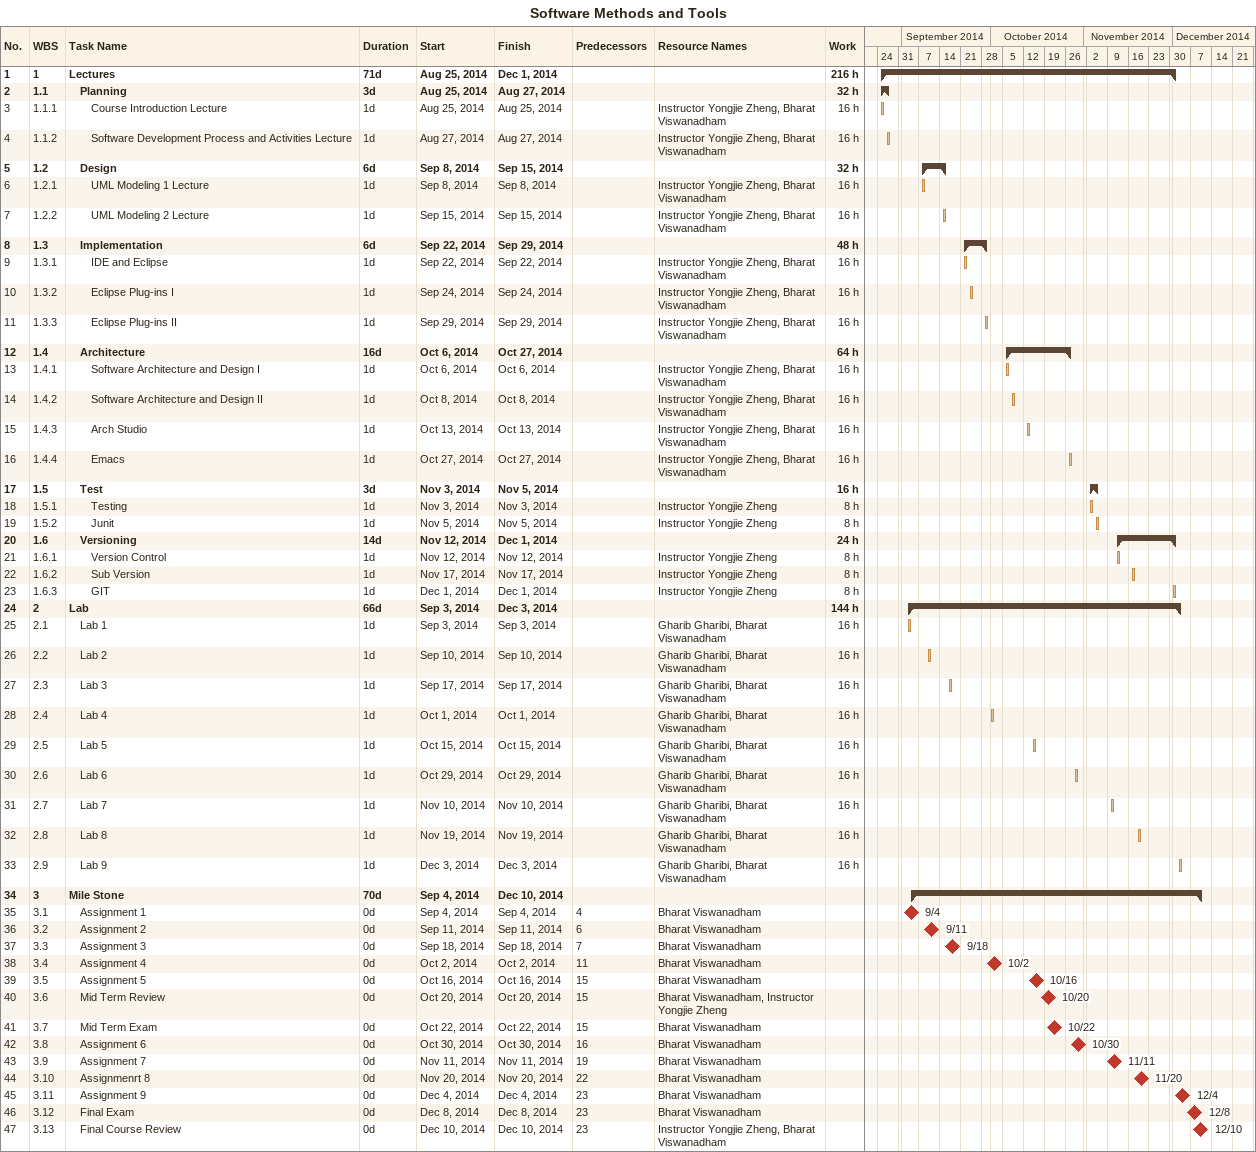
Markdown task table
Software Methods and Tools

| ID | WBS | Task | Duration | Start | Finish | Predecessors | Resources | Work (h) |
|---|---|---|---|---|---|---|---|---|
| 1 | 1 | **Lectures** | 71d | 2014-08-25 | 2014-12-01 |  |  | 216 |
| 2 | 1.1 | **Planning** | 3d | 2014-08-25 | 2014-08-27 |  |  | 32 |
| 3 | 1.1.1 | Course Introduction Lecture | 1d | 2014-08-25 | 2014-08-25 |  | Instructor Yongjie Zheng, Bharat Viswanadham | 16 |
| 4 | 1.1.2 | Software Development Process and Activities Lecture | 1d | 2014-08-27 | 2014-08-27 |  | Instructor Yongjie Zheng, Bharat Viswanadham | 16 |
| 5 | 1.2 | **Design** | 6d | 2014-09-08 | 2014-09-15 |  |  | 32 |
| 6 | 1.2.1 | UML Modeling 1 Lecture | 1d | 2014-09-08 | 2014-09-08 |  | Instructor Yongjie Zheng, Bharat Viswanadham | 16 |
| 7 | 1.2.2 | UML Modeling 2 Lecture | 1d | 2014-09-15 | 2014-09-15 |  | Instructor Yongjie Zheng, Bharat Viswanadham | 16 |
| 8 | 1.3 | **Implementation** | 6d | 2014-09-22 | 2014-09-29 |  |  | 48 |
| 9 | 1.3.1 | IDE and Eclipse | 1d | 2014-09-22 | 2014-09-22 |  | Instructor Yongjie Zheng, Bharat Viswanadham | 16 |
| 10 | 1.3.2 | Eclipse Plug-ins I | 1d | 2014-09-24 | 2014-09-24 |  | Instructor Yongjie Zheng, Bharat Viswanadham | 16 |
| 11 | 1.3.3 | Eclipse Plug-ins II | 1d | 2014-09-29 | 2014-09-29 |  | Instructor Yongjie Zheng, Bharat Viswanadham | 16 |
| 12 | 1.4 | **Architecture** | 16d | 2014-10-06 | 2014-10-27 |  |  | 64 |
| 13 | 1.4.1 | Software Architecture and Design I | 1d | 2014-10-06 | 2014-10-06 |  | Instructor Yongjie Zheng, Bharat Viswanadham | 16 |
| 14 | 1.4.2 | Software Architecture and Design II | 1d | 2014-10-08 | 2014-10-08 |  | Instructor Yongjie Zheng, Bharat Viswanadham | 16 |
| 15 | 1.4.3 | Arch Studio | 1d | 2014-10-13 | 2014-10-13 |  | Instructor Yongjie Zheng, Bharat Viswanadham | 16 |
| 16 | 1.4.4 | Emacs | 1d | 2014-10-27 | 2014-10-27 |  | Instructor Yongjie Zheng, Bharat Viswanadham | 16 |
| 17 | 1.5 | **Test** | 3d | 2014-11-03 | 2014-11-05 |  |  | 16 |
| 18 | 1.5.1 | Testing | 1d | 2014-11-03 | 2014-11-03 |  | Instructor Yongjie Zheng | 8 |
| 19 | 1.5.2 | Junit | 1d | 2014-11-05 | 2014-11-05 |  | Instructor Yongjie Zheng | 8 |
| 20 | 1.6 | **Versioning** | 14d | 2014-11-12 | 2014-12-01 |  |  | 24 |
| 21 | 1.6.1 | Version Control | 1d | 2014-11-12 | 2014-11-12 |  | Instructor Yongjie Zheng | 8 |
| 22 | 1.6.2 | Sub Version | 1d | 2014-11-17 | 2014-11-17 |  | Instructor Yongjie Zheng | 8 |
| 23 | 1.6.3 | GIT | 1d | 2014-12-01 | 2014-12-01 |  | Instructor Yongjie Zheng | 8 |
| 24 | 2 | **Lab** | 66d | 2014-09-03 | 2014-12-03 |  |  | 144 |
| 25 | 2.1 | Lab 1 | 1d | 2014-09-03 | 2014-09-03 |  | Gharib Gharibi, Bharat Viswanadham | 16 |
| 26 | 2.2 | Lab 2 | 1d | 2014-09-10 | 2014-09-10 |  | Gharib Gharibi, Bharat Viswanadham | 16 |
| 27 | 2.3 | Lab 3 | 1d | 2014-09-17 | 2014-09-17 |  | Gharib Gharibi, Bharat Viswanadham | 16 |
| 28 | 2.4 | Lab 4 | 1d | 2014-10-01 | 2014-10-01 |  | Gharib Gharibi, Bharat Viswanadham | 16 |
| 29 | 2.5 | Lab 5 | 1d | 2014-10-15 | 2014-10-15 |  | Gharib Gharibi, Bharat Viswanadham | 16 |
| 30 | 2.6 | Lab 6 | 1d | 2014-10-29 | 2014-10-29 |  | Gharib Gharibi, Bharat Viswanadham | 16 |
| 31 | 2.7 | Lab 7 | 1d | 2014-11-10 | 2014-11-10 |  | Gharib Gharibi, Bharat Viswanadham | 16 |
| 32 | 2.8 | Lab 8 | 1d | 2014-11-19 | 2014-11-19 |  | Gharib Gharibi, Bharat Viswanadham | 16 |
| 33 | 2.9 | Lab 9 | 1d | 2014-12-03 | 2014-12-03 |  | Gharib Gharibi, Bharat Viswanadham | 16 |
| 34 | 3 | **Mile Stone** | 70d | 2014-09-04 | 2014-12-10 |  |  |  |
| 35 | 3.1 | Assignment 1 | 0d | 2014-09-04 | 2014-09-04 | 4 | Bharat Viswanadham |  |
| 36 | 3.2 | Assignment 2 | 0d | 2014-09-11 | 2014-09-11 | 6 | Bharat Viswanadham |  |
| 37 | 3.3 | Assignment 3 | 0d | 2014-09-18 | 2014-09-18 | 7 | Bharat Viswanadham |  |
| 38 | 3.4 | Assignment 4 | 0d | 2014-10-02 | 2014-10-02 | 11 | Bharat Viswanadham |  |
| 39 | 3.5 | Assignment 5 | 0d | 2014-10-16 | 2014-10-16 | 15 | Bharat Viswanadham |  |
| 40 | 3.6 | Mid Term Review | 0d | 2014-10-20 | 2014-10-20 | 15 | Bharat Viswanadham, Instructor Yongjie Zheng |  |
| 41 | 3.7 | Mid Term Exam | 0d | 2014-10-22 | 2014-10-22 | 15 | Bharat Viswanadham |  |
| 42 | 3.8 | Assignment 6 | 0d | 2014-10-30 | 2014-10-30 | 16 | Bharat Viswanadham |  |
| 43 | 3.9 | Assignment 7 | 0d | 2014-11-11 | 2014-11-11 | 19 | Bharat Viswanadham |  |
| 44 | 3.10 | Assignmenrt 8 | 0d | 2014-11-20 | 2014-11-20 | 22 | Bharat Viswanadham |  |
| 45 | 3.11 | Assignment 9 | 0d | 2014-12-04 | 2014-12-04 | 23 | Bharat Viswanadham |  |
| 46 | 3.12 | Final Exam | 0d | 2014-12-08 | 2014-12-08 | 23 | Bharat Viswanadham |  |
| 47 | 3.13 | Final Course Review | 0d | 2014-12-10 | 2014-12-10 | 23 | Instructor Yongjie Zheng, Bharat Viswanadham |  |
